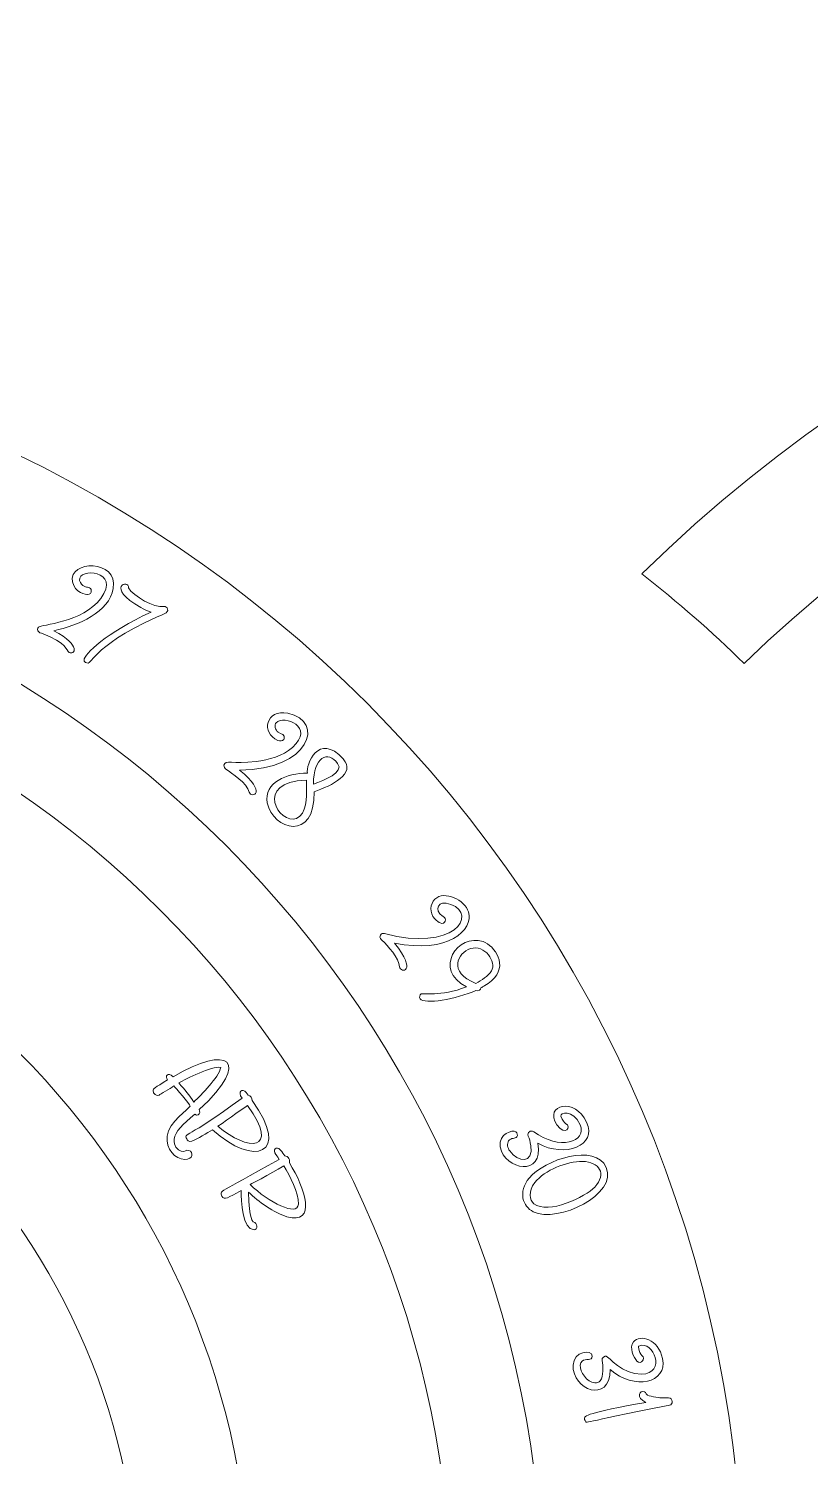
# Model space of a CAD drawing. Header units: inches. Extents: x 0.6 to 23.3, y -0.3 to 8.3.
# Drawn here: x 10.201 to 12.36, y 4.338 to 8.281 of the extents above; entities that cross this region are included whole.
import ezdxf

# ---------------------------------------------------------------- set-up
doc = ezdxf.new("R2010")
doc.units = ezdxf.units.IN
doc.header["$MEASUREMENT"] = 0
doc.layers.add('_U+0421_U+043B_U+043E_U+0439 1', color=7, linetype='Continuous')

msp = doc.modelspace()

# ---------------------------------------------------------------- linework, layer by layer
at = {"layer": '_U+0421_U+043B_U+043E_U+0439 1', "color": 1, "lineweight": 9, "true_color": 0xff0000}
for points in [[(17.1111, 6.5278), (17.2014, 6.6153), (17.2958, 6.6972), (17.3944, 6.775), (15.8694, 8.2792), (13.4222, 8.2806), (11.8944, 6.775), (11.9931, 6.6972), (12.0875, 6.6153), (12.1764, 6.5278), (13.5542, 7.8653), (15.7361, 7.8639), (17.1111, 6.5278)], [(8.6306, 0.3667), (6.6764, 0.3667), (5.0861, 1.9569), (5.0861, 3.9111), (5.0861, 5.8653), (6.6764, 7.4569), (8.6306, 7.4569), (10.5847, 7.4569), (12.175, 5.8667), (12.175, 3.9125), (12.1764, 1.9569), (10.5861, 0.3667), (8.6306, 0.3667)], [(8.6306, 6.9028), (6.9806, 6.9028), (5.6389, 5.5611), (5.6389, 3.9111), (5.6389, 2.2611), (6.9806, 0.9194), (8.6306, 0.9194), (10.2806, 0.9194), (11.6222, 2.2611), (11.6222, 3.9111), (11.6222, 5.5611), (10.2806, 6.9028), (8.6306, 6.9028)], [(8.6306, 1.175), (7.1208, 1.175), (5.8931, 2.4028), (5.8931, 3.9125), (5.8931, 5.4222), (7.1222, 6.6486), (8.6306, 6.6486), (10.1403, 6.6486), (11.3681, 5.4208), (11.3681, 3.9111), (11.3681, 2.4014), (10.1403, 1.175), (8.6306, 1.175)], [(8.6306, 6.0944), (7.4264, 6.0944), (6.4472, 5.1153), (6.4472, 3.9111), (6.4472, 2.7069), (7.4264, 1.7278), (8.6306, 1.7278), (9.8347, 1.7278), (10.8139, 2.7083), (10.8139, 3.9111), (10.8139, 5.1139), (9.8347, 6.0944), (8.6306, 6.0944)], [(8.6306, 2.0361), (7.5972, 2.0361), (6.7556, 2.8778), (6.7556, 3.9111), (6.7556, 4.9444), (7.5972, 5.7861), (8.6306, 5.7861), (9.6639, 5.7861), (10.5056, 4.9444), (10.5056, 3.9111), (10.5056, 2.8778), (9.6653, 2.0361), (8.6306, 2.0361)]]:
    msp.add_open_spline(points, degree=3, knots=[0, 0, 0, 0, 1, 1, 1, 2, 2, 2, 3, 3, 3, 4, 4, 4, 4], dxfattribs=at)
at = {"layer": '_U+0421_U+043B_U+043E_U+0439 1', "lineweight": 0}
for points, knots in [([(10.2361, 6.6111), (10.3097, 6.5833), (10.3042, 6.5639), (10.3125, 6.5583), (10.3264, 6.55), (10.35, 6.575), (10.2708, 6.6181), (10.3375, 6.6319), (10.4236, 6.6694), (10.4347, 6.7347), (10.4486, 6.8153), (10.3097, 6.8139), (10.3222, 6.7528), (10.3278, 6.7222), (10.3611, 6.7167), (10.3639, 6.7181), (10.3778, 6.7181), (10.3764, 6.7375), (10.3653, 6.7375), (10.3625, 6.7389), (10.3458, 6.7389), (10.3417, 6.7569), (10.3361, 6.7931), (10.4583, 6.7847), (10.4, 6.7069), (10.35, 6.6403), (10.2347, 6.6347), (10.2278, 6.6278), (10.2264, 6.6264), (10.225, 6.6236), (10.225, 6.6222), (10.2264, 6.6153), (10.2306, 6.6125), (10.2361, 6.6111)], [0, 0, 0, 0, 1, 1, 1, 2, 2, 2, 3, 3, 3, 4, 4, 4, 5, 5, 5, 6, 6, 6, 7, 7, 7, 8, 8, 8, 9, 9, 9, 10, 10, 10, 11, 11, 11, 11]), ([(10.5111, 6.6819), (10.5194, 6.6764), (10.5292, 6.6722), (10.5389, 6.6694), (10.4167, 6.6139), (10.3528, 6.5514), (10.3542, 6.5375), (10.3542, 6.5319), (10.3569, 6.5319), (10.3583, 6.5306), (10.3792, 6.5181), (10.3639, 6.5694), (10.5542, 6.6556), (10.5694, 6.6625), (10.5889, 6.6667), (10.5847, 6.6778), (10.5833, 6.6819), (10.5792, 6.6861), (10.5736, 6.6847), (10.5486, 6.6792), (10.4903, 6.7139), (10.4764, 6.7361), (10.4806, 6.7625), (10.4083, 6.7389), (10.5111, 6.6819)], [0, 0, 0, 0, 1, 1, 1, 2, 2, 2, 3, 3, 3, 4, 4, 4, 5, 5, 5, 6, 6, 6, 7, 7, 7, 8, 8, 8, 8]), ([(10.7458, 6.2361), (10.7611, 6.225), (10.8042, 6.1972), (10.8097, 6.1722), (10.8167, 6.1542), (10.8625, 6.1694), (10.7833, 6.2333), (10.9778, 6.2333), (11.0208, 6.3681), (10.9167, 6.3903), (10.8556, 6.4028), (10.8417, 6.3347), (10.8889, 6.3153), (10.8931, 6.3139), (10.8944, 6.3139), (10.8944, 6.3139), (10.9, 6.3125), (10.9056, 6.3153), (10.9069, 6.3208), (10.9097, 6.3319), (10.8986, 6.3319), (10.8903, 6.3375), (10.8819, 6.3431), (10.8778, 6.3583), (10.8847, 6.3639), (10.9056, 6.3861), (10.9931, 6.3528), (10.9292, 6.2958), (10.9028, 6.2722), (10.8639, 6.2611), (10.8292, 6.2569), (10.7625, 6.2486), (10.7444, 6.2625), (10.7403, 6.2472), (10.7403, 6.2417), (10.7417, 6.2375), (10.7458, 6.2361)], [0, 0, 0, 0, 1, 1, 1, 2, 2, 2, 3, 3, 3, 4, 4, 4, 5, 5, 5, 6, 6, 6, 7, 7, 7, 8, 8, 8, 9, 9, 9, 10, 10, 10, 11, 11, 11, 12, 12, 12, 12]), ([(10.9708, 6.225), (10.9139, 6.225), (10.85, 6.1986), (10.8597, 6.1431), (10.875, 6.0667), (10.9931, 6.0347), (10.9889, 6.1736), (11.0389, 6.1903), (11.1056, 6.2236), (11.0694, 6.2639), (11.0014, 6.3403), (10.9653, 6.2458), (10.9708, 6.225)], [0, 0, 0, 0, 1, 1, 1, 2, 2, 2, 3, 3, 3, 4, 4, 4, 4]), ([(11.0542, 6.2514), (11.0736, 6.2278), (11.0167, 6.2042), (10.9875, 6.1944), (10.9875, 6.2708), (11.0278, 6.2875), (11.0542, 6.2514)], [0, 0, 0, 0, 1, 1, 1, 2, 2, 2, 2]), ([(10.9681, 6.1819), (10.9681, 6.1611), (10.9694, 6.1111), (10.9403, 6.1), (10.8931, 6.0806), (10.8194, 6.2014), (10.9681, 6.2056), (10.9681, 6.1972), (10.9681, 6.1903), (10.9681, 6.1819), (10.9681, 6.1819), (10.9681, 6.1819), (10.9681, 6.1819)], [0, 0, 0, 0, 1, 1, 1, 2, 2, 2, 3, 3, 3, 4, 4, 4, 4]), ([(11.1764, 5.7639), (11.1931, 5.7486), (11.2236, 5.7139), (11.225, 5.6903), (11.2278, 5.6708), (11.2764, 5.675), (11.2111, 5.7556), (11.3583, 5.725), (11.4306, 5.7917), (11.4153, 5.8417), (11.4056, 5.8736), (11.35, 5.9028), (11.3222, 5.8764), (11.3097, 5.8639), (11.3069, 5.8403), (11.3222, 5.8222), (11.3264, 5.8181), (11.3347, 5.8111), (11.3375, 5.8111), (11.3514, 5.8056), (11.3569, 5.8236), (11.3458, 5.8292), (11.3458, 5.8292), (11.3444, 5.8306), (11.3431, 5.8306), (11.3208, 5.8444), (11.3292, 5.8778), (11.3667, 5.8625), (11.4431, 5.8333), (11.375, 5.7306), (11.1833, 5.7819), (11.1792, 5.7833), (11.1736, 5.7819), (11.1722, 5.7778), (11.1681, 5.7694), (11.175, 5.7653), (11.1764, 5.7639)], [0, 0, 0, 0, 1, 1, 1, 2, 2, 2, 3, 3, 3, 4, 4, 4, 5, 5, 5, 6, 6, 6, 7, 7, 7, 8, 8, 8, 9, 9, 9, 10, 10, 10, 11, 11, 11, 12, 12, 12, 12]), ([(11.4556, 5.7597), (11.3861, 5.7833), (11.3167, 5.6819), (11.4097, 5.6347), (11.3375, 5.6069), (11.2889, 5.6181), (11.2847, 5.6153), (11.2806, 5.6125), (11.2792, 5.6056), (11.2819, 5.6014), (11.2931, 5.5861), (11.3819, 5.6), (11.4361, 5.625), (11.4444, 5.6222), (11.4486, 5.6264), (11.45, 5.6319), (11.4542, 5.6347), (11.4653, 5.6403), (11.4792, 5.6514), (11.5278, 5.6931), (11.4875, 5.7486), (11.4556, 5.7597)], [0, 0, 0, 0, 1, 1, 1, 2, 2, 2, 3, 3, 3, 4, 4, 4, 5, 5, 5, 6, 6, 6, 7, 7, 7, 7]), ([(11.4792, 5.6792), (11.4694, 5.6639), (11.4514, 5.6528), (11.4361, 5.6444), (11.3569, 5.675), (11.3861, 5.7292), (11.4208, 5.7403), (11.4611, 5.7528), (11.4931, 5.7028), (11.4792, 5.6792)], [0, 0, 0, 0, 1, 1, 1, 2, 2, 2, 3, 3, 3, 3]), ([(10.5833, 5.2222), (10.5792, 5.1875), (10.6056, 5.1583), (10.6319, 5.1583), (10.6556, 5.1583), (10.6569, 5.1778), (10.6431, 5.1833), (10.6347, 5.1861), (10.6347, 5.1778), (10.6222, 5.1806), (10.6111, 5.1847), (10.6014, 5.1958), (10.6028, 5.2139), (10.6056, 5.2361), (10.6264, 5.2542), (10.6597, 5.2833), (10.6653, 5.2778), (10.6736, 5.2819), (10.6736, 5.2875), (10.6736, 5.2917), (10.6722, 5.2944), (10.6722, 5.2958), (10.8194, 5.4333), (10.7514, 5.4764), (10.6, 5.3861), (10.5847, 5.4014), (10.5764, 5.3875), (10.5847, 5.3778), (10.5486, 5.3556), (10.5444, 5.3542), (10.5444, 5.3486), (10.5444, 5.3403), (10.5542, 5.3319), (10.5611, 5.3361), (10.5639, 5.3375), (10.5917, 5.3542), (10.6014, 5.3611), (10.6042, 5.3583), (10.6472, 5.3097), (10.6472, 5.3056), (10.6431, 5.2972), (10.5875, 5.2625), (10.5833, 5.2222)], [0, 0, 0, 0, 1, 1, 1, 2, 2, 2, 3, 3, 3, 4, 4, 4, 5, 5, 5, 6, 6, 6, 7, 7, 7, 8, 8, 8, 9, 9, 9, 10, 10, 10, 11, 11, 11, 12, 12, 12, 13, 13, 13, 14, 14, 14, 14]), ([(10.6153, 5.3694), (10.6361, 5.3806), (10.7056, 5.4167), (10.7319, 5.4125), (10.725, 5.3847), (10.6778, 5.3361), (10.6569, 5.3167), (10.6458, 5.3347), (10.6319, 5.3514), (10.6153, 5.3694)], [0, 0, 0, 0, 1, 1, 1, 2, 2, 2, 3, 3, 3, 3]), ([(10.6375, 5.2153), (10.6375, 5.2125), (10.6444, 5.2056), (10.6514, 5.2083), (10.6681, 5.2153), (10.6931, 5.2306), (10.7083, 5.2403), (10.8236, 5.1361), (10.9264, 5.1708), (10.8181, 5.3208), (10.8181, 5.3264), (10.8139, 5.3347), (10.8069, 5.3361), (10.8069, 5.3361), (10.8014, 5.3431), (10.8014, 5.3431), (10.7917, 5.3556), (10.7764, 5.3458), (10.7903, 5.3278), (10.6347, 5.2125), (10.6292, 5.2319), (10.6375, 5.2153)], [0, 0, 0, 0, 1, 1, 1, 2, 2, 2, 3, 3, 3, 4, 4, 4, 5, 5, 5, 6, 6, 6, 7, 7, 7, 7]), ([(11.6069, 5.2028), (11.6833, 5.1611), (11.7708, 5.1972), (11.7417, 5.2611), (11.7111, 5.3306), (11.6222, 5.3097), (11.6597, 5.2542), (11.6833, 5.2194), (11.7, 5.25), (11.6847, 5.2569), (11.6792, 5.2625), (11.6764, 5.2639), (11.6708, 5.2778), (11.6667, 5.2861), (11.7042, 5.2986), (11.7236, 5.2542), (11.7444, 5.2069), (11.6653, 5.1819), (11.5958, 5.2347), (11.5875, 5.2403), (11.5764, 5.2333), (11.5806, 5.2222), (11.5833, 5.2167), (11.5861, 5.2069), (11.5875, 5.1958), (11.5958, 5.1472), (11.5514, 5.1486), (11.5292, 5.1819), (11.5236, 5.1903), (11.5208, 5.2014), (11.5264, 5.2097), (11.5333, 5.2194), (11.5444, 5.2139), (11.5486, 5.2208), (11.5528, 5.225), (11.55, 5.2319), (11.5458, 5.2347), (11.5389, 5.2403), (11.4972, 5.2306), (11.5028, 5.1931), (11.5153, 5.1278), (11.625, 5.1097), (11.6069, 5.2028)], [0, 0, 0, 0, 1, 1, 1, 2, 2, 2, 3, 3, 3, 4, 4, 4, 5, 5, 5, 6, 6, 6, 7, 7, 7, 8, 8, 8, 9, 9, 9, 10, 10, 10, 11, 11, 11, 12, 12, 12, 13, 13, 13, 14, 14, 14, 14]), ([(10.8056, 5.3069), (10.8972, 5.1792), (10.8056, 5.1792), (10.7236, 5.25), (10.7514, 5.2681), (10.8014, 5.3056), (10.8056, 5.3069)], [0, 0, 0, 0, 1, 1, 1, 2, 2, 2, 2]), ([(11.5833, 5.1069), (11.5514, 5.0681), (11.5653, 5.0278), (11.5944, 5.0139), (11.6625, 4.9806), (11.8292, 5.0625), (11.7958, 5.1361), (11.7667, 5.2042), (11.625, 5.1583), (11.5833, 5.1069)], [0, 0, 0, 0, 1, 1, 1, 2, 2, 2, 3, 3, 3, 3]), ([(10.9208, 5.1486), (10.9222, 5.1514), (10.9222, 5.1556), (10.9194, 5.1611), (10.9194, 5.1611), (10.9181, 5.1597), (10.9181, 5.1597), (10.9181, 5.1597), (10.9194, 5.1611), (10.9194, 5.1611), (10.9167, 5.1653), (10.9125, 5.1681), (10.9083, 5.1681), (10.9, 5.1806), (10.8986, 5.1819), (10.8958, 5.1847), (10.8847, 5.1972), (10.8736, 5.1847), (10.8833, 5.1722), (10.8847, 5.1708), (10.8861, 5.1681), (10.8931, 5.1583), (10.7181, 5.0597), (10.7292, 5.0736), (10.7347, 5.0569), (10.7417, 5.0444), (10.7514, 5.0528), (10.7875, 5.0722), (10.7889, 5.0444), (10.7903, 4.9639), (10.8236, 4.9639), (10.8333, 4.9639), (10.8347, 4.9833), (10.8208, 4.9861), (10.8208, 4.9875), (10.8097, 4.9889), (10.8083, 5.0681), (10.8347, 5.0417), (10.8792, 5.0111), (10.9139, 5), (10.9972, 4.9764), (10.9653, 5.0792), (10.9208, 5.1486)], [0, 0, 0, 0, 1, 1, 1, 2, 2, 2, 3, 3, 3, 4, 4, 4, 5, 5, 5, 6, 6, 6, 7, 7, 7, 8, 8, 8, 9, 9, 9, 10, 10, 10, 11, 11, 11, 12, 12, 12, 13, 13, 13, 14, 14, 14, 14]), ([(10.9056, 5.1403), (10.9222, 5.1125), (10.9472, 5.0667), (10.9458, 5.0347), (10.9444, 4.9986), (10.8625, 5.0403), (10.8125, 5.0889), (10.8167, 5.0903), (10.9014, 5.1375), (10.9056, 5.1403)], [0, 0, 0, 0, 1, 1, 1, 2, 2, 2, 3, 3, 3, 3]), ([(11.7639, 5.0819), (11.7403, 5.0556), (11.6347, 5.0042), (11.5958, 5.0361), (11.5847, 5.0458), (11.5792, 5.0694), (11.5986, 5.0944), (11.6264, 5.1292), (11.6861, 5.1528), (11.7306, 5.1528), (11.7764, 5.1514), (11.7986, 5.1194), (11.7639, 5.0819)], [0, 0, 0, 0, 1, 1, 1, 2, 2, 2, 3, 3, 3, 4, 4, 4, 4]), ([(11.8944, 4.6167), (11.8903, 4.6222), (11.8875, 4.625), (11.8847, 4.6403), (11.8847, 4.6417), (11.8847, 4.6431), (11.8861, 4.6431), (11.9264, 4.6597), (11.9639, 4.5667), (11.8931, 4.5653), (11.8389, 4.5639), (11.8028, 4.6139), (11.7958, 4.6153), (11.7931, 4.6153), (11.7819, 4.6125), (11.7847, 4.6028), (11.7875, 4.5889), (11.7889, 4.5583), (11.7792, 4.5472), (11.7722, 4.5389), (11.7569, 4.5403), (11.7486, 4.5472), (11.7292, 4.5597), (11.7167, 4.5903), (11.7292, 4.6014), (11.7389, 4.6097), (11.7569, 4.6), (11.7569, 4.6153), (11.7569, 4.6347), (11.7056, 4.6292), (11.7042, 4.5903), (11.7014, 4.5222), (11.8056, 4.4819), (11.8069, 4.5778), (11.8736, 4.5208), (11.9653, 4.5403), (11.9514, 4.6083), (11.9403, 4.6625), (11.8889, 4.6764), (11.8708, 4.6542), (11.8583, 4.6403), (11.8722, 4.6097), (11.8806, 4.6014), (11.8931, 4.5903), (11.9056, 4.6083), (11.8944, 4.6167)], [0, 0, 0, 0, 1, 1, 1, 2, 2, 2, 3, 3, 3, 4, 4, 4, 5, 5, 5, 6, 6, 6, 7, 7, 7, 8, 8, 8, 9, 9, 9, 10, 10, 10, 11, 11, 11, 12, 12, 12, 13, 13, 13, 14, 14, 14, 15, 15, 15, 15]), ([(11.9069, 4.5097), (11.9056, 4.5111), (11.9056, 4.5139), (11.9014, 4.5167), (11.8889, 4.5236), (11.8764, 4.5), (11.9056, 4.4875), (11.7444, 4.4583), (11.7333, 4.4514), (11.7361, 4.4403), (11.7444, 4.425), (11.7181, 4.4319), (11.9611, 4.4778), (11.9694, 4.4792), (11.9736, 4.4792), (11.9764, 4.4833), (11.9792, 4.4875), (11.9792, 4.4931), (11.975, 4.4972), (11.9708, 4.5014), (11.9694, 4.4986), (11.9486, 4.5), (11.9389, 4.5), (11.9125, 4.5042), (11.9069, 4.5097)], [0, 0, 0, 0, 1, 1, 1, 2, 2, 2, 3, 3, 3, 4, 4, 4, 5, 5, 5, 6, 6, 6, 7, 7, 7, 8, 8, 8, 8])]:
    msp.add_open_spline(points, degree=3, knots=knots, dxfattribs=at)

doc.saveas('drawing.dxf')
